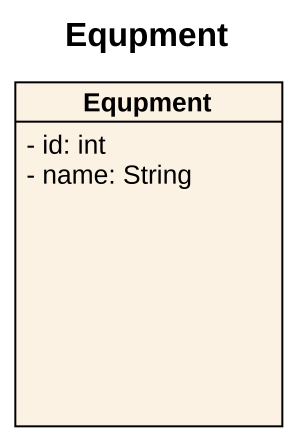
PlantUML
@startuml
title Equpment
hide circle
hide empty members
skinparam classAttributeIconSize 0
class Equpment {
  - id: int
  - name: String
}
@enduml
